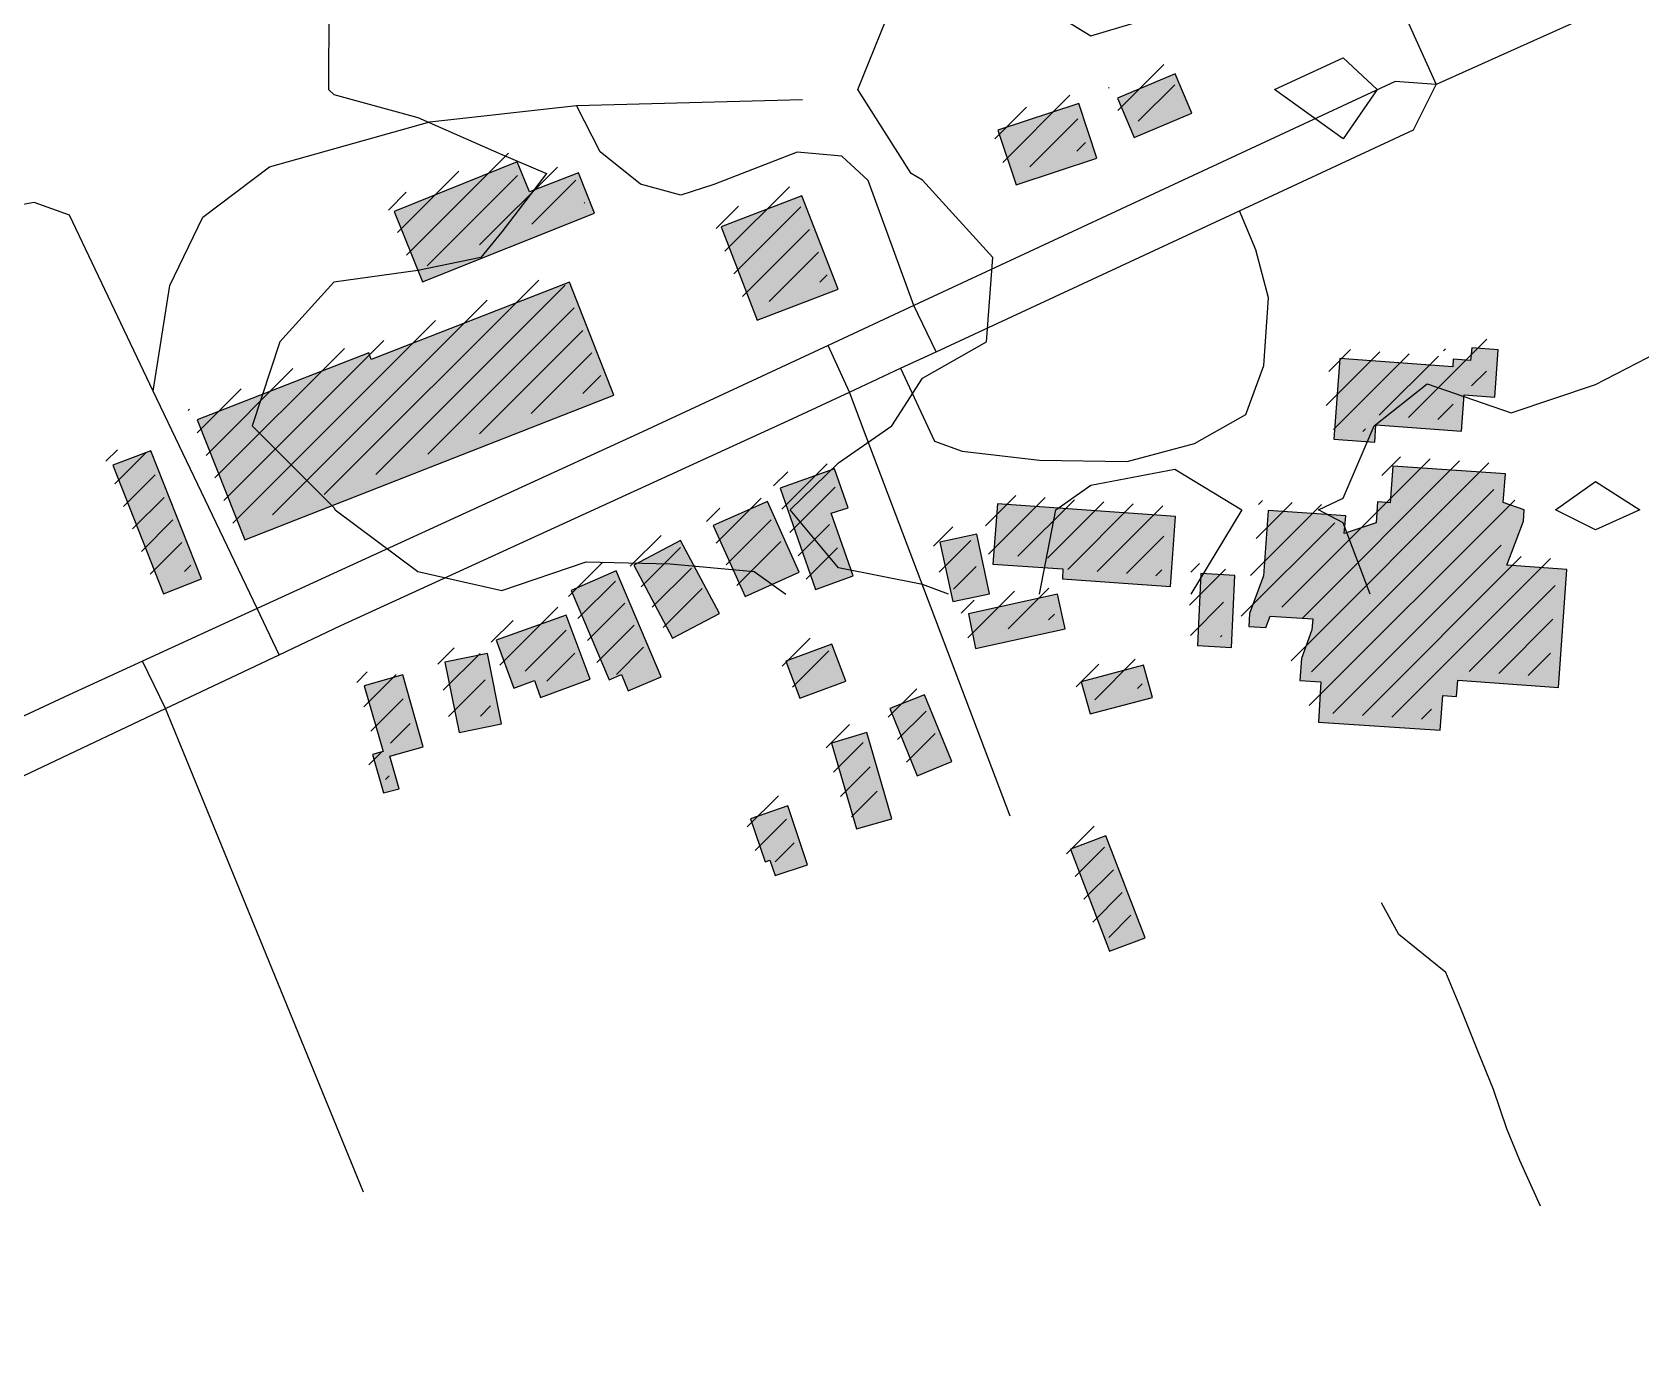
# Model space of a CAD drawing. Extents: x 6576311 to 6728256, y 2029764 to 2237541.
# Drawn here: x 6669566 to 6670714, y 2174543 to 2175486 of the extents above; entities that cross this region are included whole.
import ezdxf

# ---------------------------------------------------------------- set-up
doc = ezdxf.new("R2010")
doc.units = 21
for name, color, linetype in [('BUILDINGS', 9, 'Continuous'), ('CL_LOCAL', 4, 'Continuous'), ('CL_MAJOR', 2, 'Continuous'), ('CL_TRAIL', 6, 'Continuous'), ('CONTOUR_INDEX', 150, 'Continuous')]:
    doc.layers.add(name, color=color, linetype=linetype)

msp = doc.modelspace()

# ---------------------------------------------------------------- hatches: boundary and pattern name
at = {"layer": 'BUILDINGS_HATCH'}
for points in [[(6670340.4, 2175439.1), (6670352.2, 2175411.1), (6670393.2, 2175428.4), (6670381.5, 2175456.4)], [(6670254.9, 2175416.2), (6670268.1, 2175377.3), (6670325.6, 2175396.4), (6670312.6, 2175435.4)], [(6669955.7, 2175385.8), (6669920.9, 2175372.2), (6669912, 2175393.6), (6669824.2, 2175358.3), (6669844.6, 2175308.1), (6669967.2, 2175357.1)], [(6670057.5, 2175347.2), (6670083.3, 2175280.7), (6670141, 2175302.8), (6670115.2, 2175369.3)], [(6669981.1, 2175227.1), (6669949.3, 2175307.8), (6669808, 2175252.6), (6669806.2, 2175257.3), (6669683.9, 2175209.5), (6669717.7, 2175124)], [(6670498.9, 2175253.3), (6670494.6, 2175195.7), (6670523.8, 2175193.7), (6670524.6, 2175206.1), (6670585.6, 2175201.6), (6670587.5, 2175227.5), (6670609.4, 2175225.7), (6670611.8, 2175259.6), (6670593.1, 2175261), (6670592.2, 2175251.9), (6670579.8, 2175252.9), (6670579.5, 2175247.5)], [(6669686.9, 2175096.2), (6669650.8, 2175187.5), (6669623.6, 2175177.2), (6669659.7, 2175085.5)], [(6670447.7, 2175144.9), (6670444.5, 2175098.3), (6670434.4, 2175071.3), (6670433.9, 2175062.2), (6670446.1, 2175061.5), (6670449.2, 2175069.5), (6670479.6, 2175067.5), (6670479, 2175059.8), (6670471.5, 2175039.4), (6670470.4, 2175023.7), (6670485.4, 2175022.7), (6670483.6, 2174993.9), (6670570.4, 2174988.1), (6670572.3, 2175012.9), (6670582.2, 2175012.2), (6670583, 2175023.9), (6670654.8, 2175018.7), (6670660.7, 2175102.8), (6670618.1, 2175105.9), (6670629.9, 2175137.3), (6670630.4, 2175145.3), (6670615.4, 2175150.7), (6670617, 2175171.1), (6670536.7, 2175176.6), (6670534.8, 2175150.4), (6670525.7, 2175151.1), (6670524.7, 2175136.1), (6670502, 2175128.4), (6670503.1, 2175141.2)], [(6670124.9, 2175088.6), (6670151.8, 2175098.2), (6670136, 2175142.9), (6670148.2, 2175146.9), (6670138.4, 2175174.6), (6670099.6, 2175160.9)], [(6670051.8, 2175134.2), (6670074.7, 2175083.6), (6670113.2, 2175100.9), (6670090.6, 2175151.4)], [(6670251.3, 2175106.6), (6670301.3, 2175103.2), (6670301, 2175096.2), (6670378.2, 2175090.7), (6670381.7, 2175140.6), (6670254.6, 2175149.6)], [(6669995.2, 2175105.9), (6670022.9, 2175053.9), (6670056.3, 2175071.5), (6670028.6, 2175123.5)], [(6670248.9, 2175085.4), (6670239.9, 2175128), (6670213.6, 2175122.4), (6670222.8, 2175079.9)], [(6669950.5, 2175087.8), (6669977.7, 2175024.2), (6669986.5, 2175027.9), (6669991.3, 2175016.3), (6670014.8, 2175026.2), (6669982.7, 2175101.8)], [(6670421.5, 2175047.2), (6670424.1, 2175098.6), (6670399.7, 2175099.9), (6670397.4, 2175048.6)], [(6670302.9, 2175060.5), (6670297.4, 2175085.3), (6670233.9, 2175071.2), (6670239.1, 2175046.4)], [(6669964.1, 2175024.5), (6669947.1, 2175070.3), (6669897, 2175052.3), (6669909.6, 2175018.1), (6669924.4, 2175023.6), (6669928.7, 2175011.6)], [(6669870.6, 2174986.6), (6669900.9, 2174992.6), (6669890.8, 2175042.8), (6669860.5, 2175036.8)], [(6670146.5, 2175023.1), (6670136.4, 2175049.6), (6670103.6, 2175037.5), (6670113.6, 2175010.9)], [(6669803, 2175019.8), (6669816.5, 2174972.9), (6669808.9, 2174970.7), (6669816.6, 2174943.4), (6669828, 2174946.4), (6669821.3, 2174969.7), (6669845.1, 2174976.3), (6669830.5, 2175027.6)], [(6670365.2, 2175011.6), (6670358.9, 2175034.6), (6670314.4, 2175022.7), (6670320.7, 2174999.8)], [(6670197.5, 2174955.6), (6670222.2, 2174965.9), (6670202.7, 2175013.5), (6670178, 2175003.6)], [(6670136.2, 2174979), (6670154, 2174917.9), (6670179.2, 2174924.9), (6670161.4, 2174986.4)], [(6670096, 2174884.5), (6670119.2, 2174892.2), (6670105.1, 2174934.1), (6670078.5, 2174924.8), (6670088.9, 2174894.3), (6670092.3, 2174895.4)], [(6670360, 2174840.1), (6670331.9, 2174912.8), (6670306.7, 2174903.2), (6670334.5, 2174830.5)]]:
    msp.add_hatch(color=251, dxfattribs=at).paths.add_polyline_path(points)
at = {"layer": 'BUILDINGS_SHADOW'}
h = msp.add_hatch(dxfattribs=at)
h.set_pattern_fill('ANSI31', scale=5)
h.paths.add_polyline_path([(6670333.7, 2175446.5), (6670345.4, 2175418.5), (6670386.5, 2175435.8), (6670374.7, 2175463.8)])
h = msp.add_hatch(dxfattribs=at)
h.set_pattern_fill('ANSI31', scale=5)
h.paths.add_polyline_path([(6670248.1, 2175423.6), (6670261.3, 2175384.6), (6670318.8, 2175403.8), (6670305.9, 2175442.7)])
h = msp.add_hatch(dxfattribs=at)
h.set_pattern_fill('ANSI31', scale=5)
h.paths.add_polyline_path([(6669949, 2175393.2), (6669914.2, 2175379.5), (6669905.3, 2175401), (6669817.5, 2175365.7), (6669837.8, 2175315.5), (6669960.5, 2175364.4)])
h = msp.add_hatch(dxfattribs=at)
h.set_pattern_fill('ANSI31', scale=5)
h.paths.add_polyline_path([(6670050.7, 2175354.6), (6670076.5, 2175288.1), (6670134.3, 2175310.2), (6670108.5, 2175376.7)])
h = msp.add_hatch(dxfattribs=at)
h.set_pattern_fill('ANSI31', scale=5)
h.paths.add_polyline_path([(6669974.3, 2175234.5), (6669942.5, 2175315.2), (6669801.2, 2175260), (6669799.5, 2175264.7), (6669677.2, 2175216.8), (6669711, 2175131.4)])
h = msp.add_hatch(dxfattribs=at)
h.set_pattern_fill('ANSI31', scale=5)
h.paths.add_polyline_path([(6670492.2, 2175260.7), (6670487.9, 2175203.1), (6670517.1, 2175201.1), (6670517.9, 2175213.5), (6670578.9, 2175209), (6670580.8, 2175234.8), (6670602.6, 2175233.1), (6670605, 2175267), (6670586.3, 2175268.4), (6670585.5, 2175259.3), (6670573, 2175260.3), (6670572.7, 2175254.8)])
h = msp.add_hatch(dxfattribs=at)
h.set_pattern_fill('ANSI31', scale=5)
h.paths.add_polyline_path([(6669680.2, 2175103.6), (6669644.1, 2175194.8), (6669616.9, 2175184.5), (6669653, 2175092.9)])
h = msp.add_hatch(dxfattribs=at)
h.set_pattern_fill('ANSI31', scale=5)
h.paths.add_polyline_path([(6670118.2, 2175095.9), (6670145.1, 2175105.5), (6670129.3, 2175150.3), (6670141.5, 2175154.3), (6670131.7, 2175182), (6670092.9, 2175168.3)])
h = msp.add_hatch(dxfattribs=at)
h.set_pattern_fill('ANSI31', scale=5)
h.paths.add_polyline_path([(6670441, 2175152.3), (6670437.8, 2175105.7), (6670427.7, 2175078.7), (6670427.2, 2175069.6), (6670439.4, 2175068.9), (6670442.5, 2175076.9), (6670472.8, 2175074.9), (6670472.3, 2175067.2), (6670464.7, 2175046.8), (6670463.6, 2175031.1), (6670478.7, 2175030.1), (6670476.8, 2175001.3), (6670563.6, 2174995.5), (6670565.5, 2175020.3), (6670575.4, 2175019.6), (6670576.2, 2175031.2), (6670648, 2175026.1), (6670653.9, 2175110.2), (6670611.4, 2175113.3), (6670623.1, 2175144.7), (6670623.7, 2175152.7), (6670608.6, 2175158.1), (6670610.2, 2175178.5), (6670529.9, 2175184), (6670528.1, 2175157.8), (6670519, 2175158.5), (6670517.9, 2175143.5), (6670495.2, 2175135.8), (6670496.3, 2175148.5)])
h = msp.add_hatch(dxfattribs=at)
h.set_pattern_fill('ANSI31', scale=5)
h.paths.add_polyline_path([(6670045.1, 2175141.5), (6670068, 2175091), (6670106.5, 2175108.3), (6670083.9, 2175158.8)])
h = msp.add_hatch(dxfattribs=at)
h.set_pattern_fill('ANSI31', scale=5)
h.paths.add_polyline_path([(6670244.6, 2175114), (6670294.5, 2175110.5), (6670294.3, 2175103.6), (6670371.5, 2175098.1), (6670374.9, 2175148), (6670247.8, 2175157)])
h = msp.add_hatch(dxfattribs=at)
h.set_pattern_fill('ANSI31', scale=5)
h.paths.add_polyline_path([(6669988.5, 2175113.2), (6670016.2, 2175061.3), (6670049.6, 2175078.9), (6670021.9, 2175130.9)])
h = msp.add_hatch(dxfattribs=at)
h.set_pattern_fill('ANSI31', scale=5)
h.paths.add_polyline_path([(6670242.1, 2175092.8), (6670233.2, 2175135.4), (6670206.8, 2175129.8), (6670216.1, 2175087.3)])
h = msp.add_hatch(dxfattribs=at)
h.set_pattern_fill('ANSI31', scale=5)
h.paths.add_polyline_path([(6669943.7, 2175095.2), (6669970.9, 2175031.6), (6669979.7, 2175035.3), (6669984.6, 2175023.6), (6670008.1, 2175033.6), (6669976, 2175109.2)])
h = msp.add_hatch(dxfattribs=at)
h.set_pattern_fill('ANSI31', scale=5)
h.paths.add_polyline_path([(6670414.7, 2175054.6), (6670417.4, 2175106), (6670393, 2175107.3), (6670390.6, 2175055.9)])
h = msp.add_hatch(dxfattribs=at)
h.set_pattern_fill('ANSI31', scale=5)
h.paths.add_polyline_path([(6670296.1, 2175067.9), (6670290.6, 2175092.7), (6670227.2, 2175078.6), (6670232.4, 2175053.8)])
h = msp.add_hatch(dxfattribs=at)
h.set_pattern_fill('ANSI31', scale=5)
h.paths.add_polyline_path([(6669957.3, 2175031.9), (6669940.4, 2175077.7), (6669890.3, 2175059.7), (6669902.9, 2175025.5), (6669917.6, 2175031), (6669921.9, 2175019)])
h = msp.add_hatch(dxfattribs=at)
h.set_pattern_fill('ANSI31', scale=5)
h.paths.add_polyline_path([(6669863.9, 2174994), (6669894.2, 2174999.9), (6669884.1, 2175050.2), (6669853.7, 2175044.2)])
h = msp.add_hatch(dxfattribs=at)
h.set_pattern_fill('ANSI31', scale=5)
h.paths.add_polyline_path([(6670139.7, 2175030.5), (6670129.7, 2175057), (6670096.8, 2175044.9), (6670106.9, 2175018.3)])
h = msp.add_hatch(dxfattribs=at)
h.set_pattern_fill('ANSI31', scale=5)
h.paths.add_polyline_path([(6670358.5, 2175019), (6670352.1, 2175041.9), (6670307.6, 2175030.1), (6670314, 2175007.2)])
h = msp.add_hatch(dxfattribs=at)
h.set_pattern_fill('ANSI31', scale=5)
h.paths.add_polyline_path([(6669796.2, 2175027.2), (6669809.8, 2174980.3), (6669802.1, 2174978.1), (6669809.9, 2174950.8), (6669821.2, 2174953.8), (6669814.6, 2174977), (6669838.4, 2174983.7), (6669823.7, 2175035)])
h = msp.add_hatch(dxfattribs=at)
h.set_pattern_fill('ANSI31', scale=5)
h.paths.add_polyline_path([(6670190.8, 2174963), (6670215.4, 2174973.3), (6670195.9, 2175020.9), (6670171.3, 2175010.9)])
h = msp.add_hatch(dxfattribs=at)
h.set_pattern_fill('ANSI31', scale=5)
h.paths.add_polyline_path([(6670129.4, 2174986.4), (6670147.2, 2174925.3), (6670172.5, 2174932.3), (6670154.6, 2174993.8)])
h = msp.add_hatch(dxfattribs=at)
h.set_pattern_fill('ANSI31', scale=5)
h.paths.add_polyline_path([(6670089.2, 2174891.9), (6670112.5, 2174899.6), (6670098.4, 2174941.4), (6670071.8, 2174932.2), (6670082.1, 2174901.7), (6670085.5, 2174902.8)])
h = msp.add_hatch(dxfattribs=at)
h.set_pattern_fill('ANSI31', scale=5)
h.paths.add_polyline_path([(6670353.2, 2174847.5), (6670325.1, 2174920.2), (6670299.9, 2174910.6), (6670327.7, 2174837.9)])

# ---------------------------------------------------------------- linework, layer by layer
at = {"layer": 'BUILDINGS'}
for points in [[(6670340.4, 2175439.1), (6670352.2, 2175411.1), (6670393.2, 2175428.4), (6670381.5, 2175456.4), (6670340.4, 2175439.1)], [(6670254.9, 2175416.2), (6670268.1, 2175377.3), (6670325.6, 2175396.4), (6670312.6, 2175435.4), (6670254.9, 2175416.2)], [(6669955.7, 2175385.8), (6669920.9, 2175372.2), (6669912, 2175393.6), (6669824.2, 2175358.3), (6669844.6, 2175308.1), (6669967.2, 2175357.1), (6669955.7, 2175385.8)], [(6670057.5, 2175347.2), (6670083.3, 2175280.7), (6670141, 2175302.8), (6670115.2, 2175369.3), (6670057.5, 2175347.2)], [(6669981.1, 2175227.1), (6669949.3, 2175307.8), (6669808, 2175252.6), (6669806.2, 2175257.3), (6669683.9, 2175209.5), (6669717.7, 2175124), (6669981.1, 2175227.1)], [(6670498.9, 2175253.3), (6670494.6, 2175195.7), (6670523.8, 2175193.7), (6670524.6, 2175206.1), (6670585.6, 2175201.6), (6670587.5, 2175227.5), (6670609.4, 2175225.7), (6670611.8, 2175259.6), (6670593.1, 2175261), (6670592.2, 2175251.9), (6670579.8, 2175252.9), (6670579.5, 2175247.5), (6670498.9, 2175253.3)], [(6669686.9, 2175096.2), (6669650.8, 2175187.5), (6669623.6, 2175177.2), (6669659.7, 2175085.5), (6669686.9, 2175096.2)], [(6670447.7, 2175144.9), (6670444.5, 2175098.3), (6670434.4, 2175071.3), (6670433.9, 2175062.2), (6670446.1, 2175061.5), (6670449.2, 2175069.5), (6670479.6, 2175067.5), (6670479, 2175059.8), (6670471.5, 2175039.4), (6670470.4, 2175023.7), (6670485.4, 2175022.7), (6670483.6, 2174993.9), (6670570.4, 2174988.1), (6670572.3, 2175012.9), (6670582.2, 2175012.2), (6670583, 2175023.9), (6670654.8, 2175018.7), (6670660.7, 2175102.8), (6670618.1, 2175105.9), (6670629.9, 2175137.3), (6670630.4, 2175145.3), (6670615.4, 2175150.7), (6670617, 2175171.1), (6670536.7, 2175176.6), (6670534.8, 2175150.4), (6670525.7, 2175151.1), (6670524.7, 2175136.1), (6670502, 2175128.4), (6670503.1, 2175141.2), (6670447.7, 2175144.9)], [(6670124.9, 2175088.6), (6670151.8, 2175098.2), (6670136, 2175142.9), (6670148.2, 2175146.9), (6670138.4, 2175174.6), (6670099.6, 2175160.9), (6670124.9, 2175088.6)], [(6670051.8, 2175134.2), (6670074.7, 2175083.6), (6670113.2, 2175100.9), (6670090.6, 2175151.4), (6670051.8, 2175134.2)], [(6670251.3, 2175106.6), (6670301.3, 2175103.2), (6670301, 2175096.2), (6670378.2, 2175090.7), (6670381.7, 2175140.6), (6670254.6, 2175149.6), (6670251.3, 2175106.6)], [(6669995.2, 2175105.9), (6670022.9, 2175053.9), (6670056.3, 2175071.5), (6670028.6, 2175123.5), (6669995.2, 2175105.9)], [(6670248.9, 2175085.4), (6670239.9, 2175128), (6670213.6, 2175122.4), (6670222.8, 2175079.9), (6670248.9, 2175085.4)], [(6669950.5, 2175087.8), (6669977.7, 2175024.2), (6669986.5, 2175027.9), (6669991.3, 2175016.3), (6670014.8, 2175026.2), (6669982.7, 2175101.8), (6669950.5, 2175087.8)], [(6670421.5, 2175047.2), (6670424.1, 2175098.6), (6670399.7, 2175099.9), (6670397.4, 2175048.6), (6670421.5, 2175047.2)], [(6670302.9, 2175060.5), (6670297.4, 2175085.3), (6670233.9, 2175071.2), (6670239.1, 2175046.4), (6670302.9, 2175060.5)], [(6669964.1, 2175024.5), (6669947.1, 2175070.3), (6669897, 2175052.3), (6669909.6, 2175018.1), (6669924.4, 2175023.6), (6669928.7, 2175011.6), (6669964.1, 2175024.5)], [(6669870.6, 2174986.6), (6669900.9, 2174992.6), (6669890.8, 2175042.8), (6669860.5, 2175036.8), (6669870.6, 2174986.6)], [(6670146.5, 2175023.1), (6670136.4, 2175049.6), (6670103.6, 2175037.5), (6670113.6, 2175010.9), (6670146.5, 2175023.1)], [(6669803, 2175019.8), (6669816.5, 2174972.9), (6669808.9, 2174970.7), (6669816.6, 2174943.4), (6669828, 2174946.4), (6669821.3, 2174969.7), (6669845.1, 2174976.3), (6669830.5, 2175027.6), (6669803, 2175019.8)], [(6670365.2, 2175011.6), (6670358.9, 2175034.6), (6670314.4, 2175022.7), (6670320.7, 2174999.8), (6670365.2, 2175011.6)], [(6670197.5, 2174955.6), (6670222.2, 2174965.9), (6670202.7, 2175013.5), (6670178, 2175003.6), (6670197.5, 2174955.6)], [(6670136.2, 2174979), (6670154, 2174917.9), (6670179.2, 2174924.9), (6670161.4, 2174986.4), (6670136.2, 2174979)], [(6670096, 2174884.5), (6670119.2, 2174892.2), (6670105.1, 2174934.1), (6670078.5, 2174924.8), (6670088.9, 2174894.3), (6670092.3, 2174895.4), (6670096, 2174884.5)], [(6670360, 2174840.1), (6670331.9, 2174912.8), (6670306.7, 2174903.2), (6670334.5, 2174830.5), (6670360, 2174840.1)]]:
    msp.add_lwpolyline(points, close=True, dxfattribs=at)
at = {"layer": 'CL_LOCAL'}
for points in [[(6670510, 2175577), (6670523.6, 2175546.8), (6670549.8, 2175488.4), (6670567.6, 2175448.8)], [(6670211, 2175258.2), (6670195.1, 2175291.2), (6670162.4, 2175380.4), (6670143.7, 2175397.6), (6670111.9, 2175400.6), (6670052.3, 2175377.4), (6670028.7, 2175369.9), (6670000, 2175377.8), (6669971.2, 2175400.8), (6669954.4, 2175433.8)], [(6669742.3, 2175041.9), (6669726.5, 2175074.9), (6669652.5, 2175230.1), (6669592.8, 2175355.5), (6669567.4, 2175364.6), (6669541.2, 2175360), (6669415.6, 2175302.3), (6668601.3, 2174928.2), (6668492.5, 2174878.2)], [(6670185.5, 2175246.4), (6670209.8, 2175194.4), (6670229.5, 2175187.3), (6670284.7, 2175180.9), (6670347.2, 2175179.9), (6670395.2, 2175192.7), (6670431.9, 2175213.5), (6670444.6, 2175248.3), (6670448.1, 2175296.7), (6670439, 2175331), (6670427.4, 2175358.8)], [(6670263.7, 2174926.9), (6670161, 2175197.6), (6670149, 2175229.4), (6670133.9, 2175262.7)], [(6669802.5, 2174658.5), (6669672.2, 2174976.9), (6669661.2, 2175003.6), (6669644.7, 2175037.4)], [(6670642, 2174648.5), (6670627.4, 2174681.1), (6670618, 2174703.7), (6670608.4, 2174731.9), (6670597.5, 2174758.6), (6670585.1, 2174789.5), (6670574.5, 2174815.3), (6670540.9, 2174842.5), (6670528.6, 2174864.9)]]:
    msp.add_lwpolyline(points, dxfattribs=at)
at = {"layer": 'CL_MAJOR'}
for points in [[(6671226.9, 2175751.3), (6671188.1, 2175733.9), (6671106.1, 2175695.9), (6671083.9, 2175685.8), (6671000.6, 2175647.2), (6670973.6, 2175634.6), (6670918, 2175608.9), (6670843.1, 2175574.3), (6670807.6, 2175557.9), (6670778, 2175544.1), (6670745.7, 2175529), (6670567.6, 2175448.8)], [(6670567.6, 2175448.8), (6670538.3, 2175450.9), (6670195.1, 2175291.2), (6670133.9, 2175262.7), (6669998.4, 2175199.7), (6669726.5, 2175074.9), (6669644.7, 2175037.4), (6669592.6, 2175013.5), (6669362.1, 2174905.9), (6669208.3, 2174834.2), (6668855.7, 2174670), (6668827.1, 2174656.8), (6668659.9, 2174581.3), (6668641.2, 2174548.2)], [(6668641.2, 2174548.2), (6668670.1, 2174543.2), (6668807, 2174606.3), (6668872.8, 2174636.8), (6669145.1, 2174763.1), (6669378, 2174870.8), (6669486.4, 2174920.9), (6669661.2, 2175003.6), (6669742.3, 2175041.9), (6669786.3, 2175062.8), (6670105.7, 2175209.2), (6670149, 2175229.4), (6670185.5, 2175246.4), (6670211, 2175258.2), (6670427.4, 2175358.8), (6670551.4, 2175416.4), (6670567.6, 2175448.8)]]:
    msp.add_lwpolyline(points, dxfattribs=at)
at = {"layer": 'CL_TRAIL'}
msp.add_lwpolyline([(6669652.5, 2175230.1), (6669664.2, 2175305.5), (6669687.8, 2175354.2), (6669735.5, 2175390.1), (6669849.8, 2175422.3), (6669954.4, 2175433.8), (6670115.6, 2175438.2)], dxfattribs=at)
at = {"layer": 'CONTOUR_INDEX', "elevation": 60}
for points in [[(6669777.7, 2175505.3), (6669777.4, 2175445.3), (6669781.2, 2175441.7), (6669841.2, 2175425.3), (6669901.2, 2175398.8), (6669933, 2175385.3), (6669901.2, 2175343.8), (6669886.2, 2175325.3), (6669841.2, 2175316.2), (6669781.2, 2175307.8), (6669742.8, 2175265.3), (6669723.1, 2175205.3), (6669781.2, 2175147.1), (6669782.3, 2175145.3), (6669841.2, 2175101.5), (6669901.2, 2175087.8), (6669961.2, 2175108.2), (6670021.2, 2175106.9), (6670081.2, 2175101.4), (6670103.7, 2175085.3)], [(6670219.7, 2175085.3), (6670201.2, 2175092.2), (6670141.2, 2175104.1), (6670106.9, 2175145.3), (6670141.2, 2175179), (6670179.2, 2175205.3), (6670201.2, 2175239.4), (6670246.8, 2175265.3), (6670251.4, 2175325.3), (6670201.2, 2175380.5), (6670193.2, 2175385.3), (6670155.1, 2175445.3), (6670179.4, 2175505.3)], [(6670285.8, 2175505.3), (6670321.2, 2175483.6), (6670381.2, 2175501.3)], [(6670501.2, 2175410.1), (6670452.2, 2175445.3), (6670501.2, 2175467.8), (6670525.4, 2175445.3), (6670501.2, 2175410.1)], [(6670520.6, 2175085.3), (6670501.2, 2175136.2), (6670483.6, 2175145.3), (6670501.2, 2175153.6), (6670523.4, 2175205.3), (6670561.2, 2175235.3), (6670621.2, 2175214.5), (6670681.2, 2175234.8), (6670740.2, 2175265.3), (6670741.2, 2175266.5), (6670744.6, 2175265.3), (6670765.6, 2175205.3), (6670801.2, 2175173.8), (6670833.9, 2175145.3)], [(6670284.7, 2175085.3), (6670296.4, 2175145.3), (6670321.2, 2175162.9), (6670381.2, 2175174.4), (6670429, 2175145.3), (6670392.7, 2175085.3)], [(6670681.2, 2175131.1), (6670652.8, 2175145.3), (6670681.2, 2175165.6), (6670713, 2175145.3), (6670681.2, 2175131.1)]]:
    msp.add_lwpolyline(points, dxfattribs=at)

doc.saveas('drawing.dxf')
